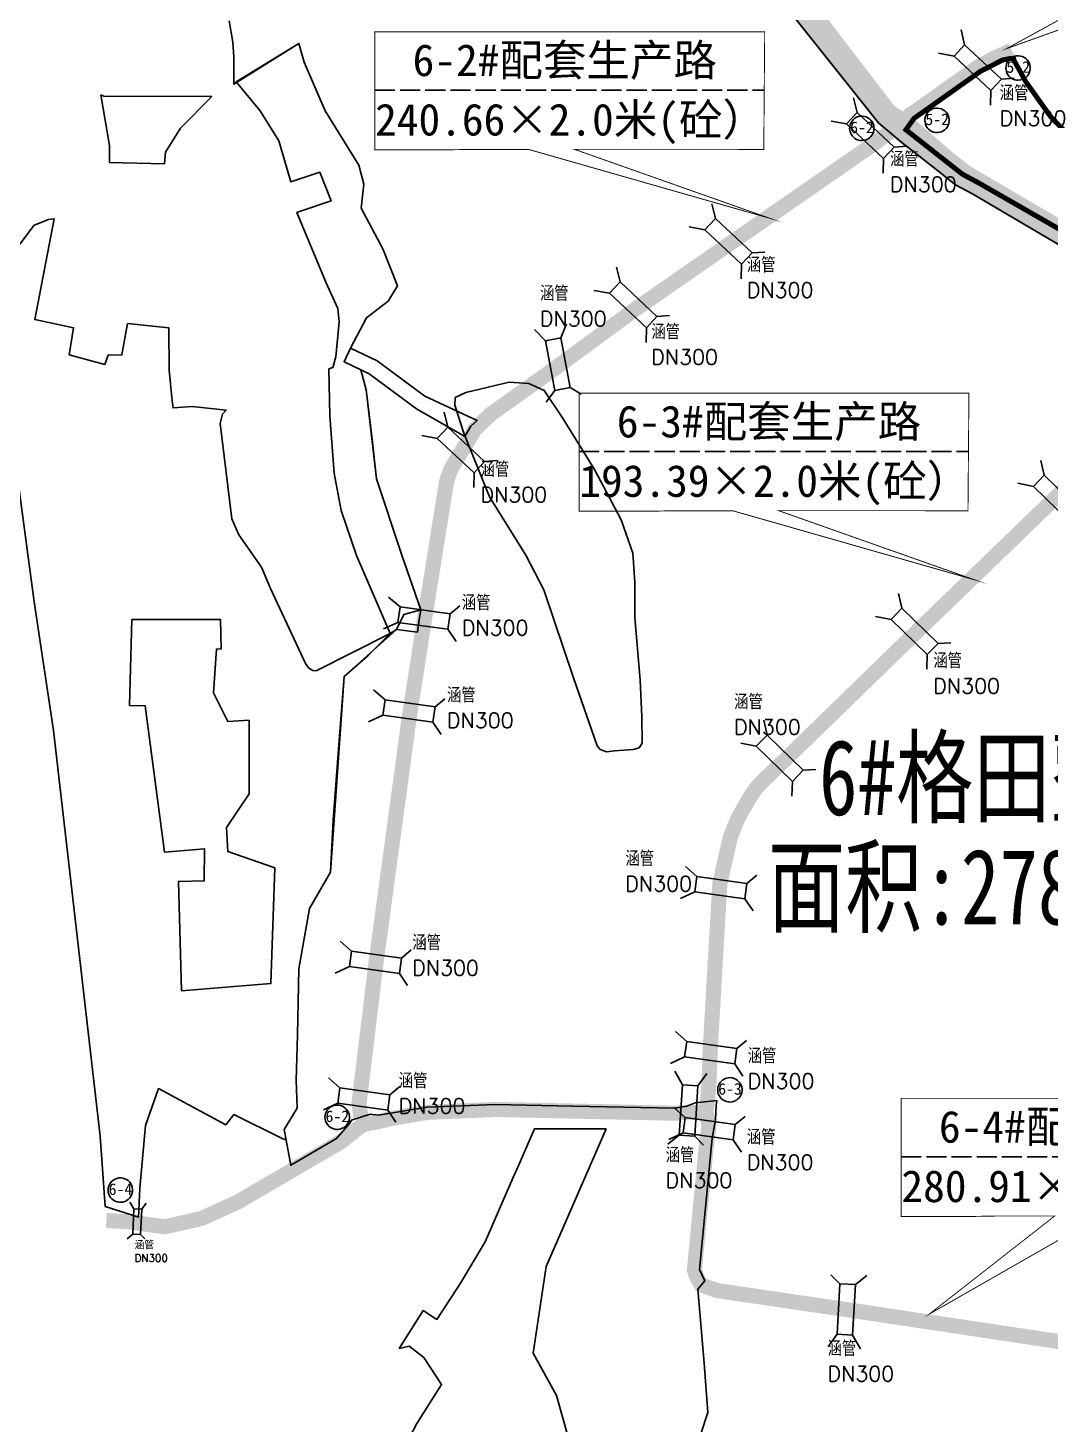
# Model space of a CAD drawing. Header units: millimetres. Extents: x 35444746 to 35449000, y 3482000 to 3488437.
# Drawn here: x 35445998.7 to 35446201.8, y 3484480.1 to 3484757.4 of the extents above; entities that cross this region are included whole.
import ezdxf
from ezdxf.enums import TextEntityAlignment as Align

# ---------------------------------------------------------------- set-up
doc = ezdxf.new("R2010")
doc.units = ezdxf.units.MM
doc.linetypes.add('X3', pattern=[5, 4, -1])
for name, color, linetype, true_color in [('0201.01格田整理标注', 7, 'Continuous', 0xffffff), ('0201.02格田整理', 7, 'X3', 0x99cc00), ('0203.02旱地整理', 9, 'Continuous', 0x808080), ('0301.01生产道路工程标注', 6, 'X3', 0xff00ff), ('0301.02生产道路工程', 6, 'X3', 0xff00ff), ('0401.02渠道工程', 4, 'X3', 0x00ffff), ('0401.03涵管标注', 4, '732', 0x00ffff)]:
    doc.layers.add(name, color=color, linetype=linetype, true_color=true_color)
doc.styles.add('FS', font='rs.shx', dxfattribs={"bigfont": 'fs.shx'})
doc.styles.add('宋体', font='')
doc.styles.get('宋体').set_extended_font_data('SimSun')
doc.linetypes.add('732', pattern='A,9,-0.5,[162,AAA.SHX,S=1,R=0,X=0,Y=0],-0.5', length=10)

msp = doc.modelspace()

# ---------------------------------------------------------------- linework, layer by layer
at = {"layer": '0201.02格田整理', "color": 2, "linetype": 'ByBlock', "elevation": 560.836}
for points in [[(35446149.624415, 3484761.206554), (35446153.660697, 3484756.144265), (35446167.710541, 3484738.523006), (35446168.181946, 3484738.117212), (35446171.498784, 3484735.262013), (35446171.498784, 3484735.262013), (35446171.987825, 3484734.880023), (35446179.31518, 3484729.156626), (35446182.975455, 3484726.235102), (35446186.332641, 3484724.434305), (35446236.848463, 3484694.713849)], [(35446130.901668, 3484473.563404), (35446133.765371, 3484482.376621), (35446133.078096, 3484492.219963), (35446131.822042, 3484506.920542), (35446133.182106, 3484508.559497), (35446132.139595, 3484510.798227), (35446134.642033, 3484536.870797), (35446135.313569, 3484540.5541), (35446135.441128, 3484543.42921), (35446135.559999, 3484544.338811), (35446131.251149, 3484543.914052), (35446129.599126, 3484543.24906), (35446127.220912, 3484542.845869), (35446106.997201, 3484543.267906), (35446091.601166, 3484543.589198), (35446078.039558, 3484543.019553), (35446068.370649, 3484541.422946), (35446066.727371, 3484541.686675), (35446063.041848, 3484540.491761), (35446062.716042, 3484539.83426), (35446060.040977, 3484536.813765), (35446050.951107, 3484531.513237), (35446049.639804, 3484538.588709), (35446052.209176, 3484542.867595), (35446051.99506, 3484548.430153), (35446052.316233, 3484557.41582), (35446052.536921, 3484570.548304), (35446054.678062, 3484582.529192), (35446058.853287, 3484589.696329), (35446061.537604, 3484628.599987), (35446071.922137, 3484637.906568), (35446073.420933, 3484640.901794), (35446076.793362, 3484641.786953), (35446072.960848, 3484652.878633), (35446067.992851, 3484667.83617), (35446065.905157, 3484685.513717), (35446064.894866, 3484689.476395), (35446066.531035, 3484688.690351), (35446075.938416, 3484681.752307), (35446085.514861, 3484676.266615), (35446086.728569, 3484678.275559), (35446087.948914, 3484679.446902), (35446077.579768, 3484684.269432), (35446068.08454, 3484691.272265), (35446062.834736, 3484693.794359), (35446065.984487, 3484699.835658), (35446070.26677, 3484703.087609), (35446072.150977, 3484706.168408), (35446069.239023, 3484713.528099), (35446064.956741, 3484721.57241), (35446065.470619, 3484726.364764), (35446064.442873, 3484730.130189), (35446057.762515, 3484740.912989), (35446053.590438, 3484750.592911), (35446052.529559, 3484754.294347), (35446040.088321, 3484746.670223), (35446039.657701, 3484746.1965), (35446039.643942, 3484751.671708), (35446039.419225, 3484754.531723), (35446038.727998, 3484758.770285)]]:
    msp.add_lwpolyline(points, dxfattribs=at)
at = {"layer": '0201.02格田整理', "color": 2, "linetype": 'ByBlock', "const_width": 1, "elevation": 568.901}
msp.add_lwpolyline([(35446205.458, 3484736.04), (35446201.897, 3484739.737), (35446196.956, 3484746.684), (35446194.625, 3484750.896), (35446194.525216, 3484751.322291), (35446193.922986, 3484751.327623), (35446192.348165, 3484751.007083), (35446187.984395, 3484748.793635), (35446174.725292, 3484739.404129), (35446173.129774, 3484737.156709), (35446184.357421, 3484728.330765), (35446184.357421, 3484728.330765), (35446184.357421, 3484728.330765), (35446184.357421, 3484728.330765), (35446184.357421, 3484728.330765), (35446184.357421, 3484728.330765), (35446184.357421, 3484728.330765), (35446184.357421, 3484728.330765), (35446184.357421, 3484728.330765), (35446184.357421, 3484728.330765), (35446187.557841, 3484726.614058), (35446239.260332, 3484696.965882)], dxfattribs=at)
at = {"layer": '0201.02格田整理', "color": 2, "linetype": 'ByBlock'}
msp.add_lwpolyline([(35446115.285, 3484613.807), (35446113.634, 3484613.64), (35446112.42, 3484614.079), (35446111.815, 3484614.776), (35446107.119, 3484628.299), (35446101.195, 3484645.781), (35446097.661, 3484652.657), (35446090.41, 3484664.237), (35446085.316, 3484676.878), (35446083.514, 3484682.442), (35446083.607, 3484684.005), (35446085.695, 3484684.951), (35446094.344, 3484687.042), (35446098.253, 3484686.766), (35446101.288, 3484685.364), (35446104.916, 3484679.963), (35446111.305, 3484669.686), (35446116.566, 3484659.673), (35446118.886, 3484653.061), (35446119.297, 3484647.325), (35446119.27, 3484640.287), (35446120.35, 3484627.859), (35446120.669, 3484620.646), (35446120.735, 3484615.346), (35446120.123, 3484614.393), (35446118.993, 3484614.05)], close=True, dxfattribs=at)
at = {"layer": '0203.02旱地整理', "color": 41}
for points in [[(35446052.529559, 3484754.294347), (35446053.590438, 3484750.592911), (35446057.762515, 3484740.912989), (35446064.442873, 3484730.130189), (35446065.470619, 3484726.364764), (35446064.956741, 3484721.57241), (35446069.239023, 3484713.528099), (35446072.150977, 3484706.168408), (35446070.26677, 3484703.087609), (35446065.984487, 3484699.835658), (35446062.834736, 3484693.794359), (35446061.535627, 3484691.090229), (35446064.894866, 3484689.476395), (35446065.905157, 3484685.513717), (35446067.065447, 3484676.26881), (35446067.992851, 3484667.83617), (35446072.960848, 3484652.878633), (35446076.793362, 3484641.786953), (35446076.481113, 3484639.841235), (35446076.100804, 3484637.394927), (35446071.922137, 3484637.906568), (35446070.695353, 3484637.138221), (35446064.026, 3484652.612), (35446060.931, 3484661.526), (35446059.55, 3484668.971), (35446058.738, 3484680.312), (35446058.527, 3484689.657), (35446059.335, 3484689.922), (35446059.919, 3484692.082), (35446060.533, 3484699.036), (35446060.281, 3484701.677), (35446057.914, 3484706.908), (35446052.172, 3484720.719), (35446052.915, 3484720.976), (35446058.969, 3484723.065), (35446056.703, 3484728.727), (35446050.943, 3484726.834), (35446048.567, 3484734.986), (35446044.898, 3484740.933), (35446040.088, 3484746.67), (35446039.658, 3484746.196), (35446052.529559, 3484754.294347), (35446052.766058, 3484753.469197)], [(35446052.529559, 3484754.294347), (35446053.590438, 3484750.592911), (35446057.762515, 3484740.912989), (35446064.442873, 3484730.130189), (35446065.470619, 3484726.364764), (35446064.956741, 3484721.57241), (35446069.239023, 3484713.528099), (35446072.150977, 3484706.168408), (35446070.26677, 3484703.087609), (35446065.984487, 3484699.835658), (35446062.834736, 3484693.794359), (35446061.535627, 3484691.090229), (35446064.894866, 3484689.476395), (35446065.905157, 3484685.513717), (35446067.065447, 3484676.26881), (35446067.992851, 3484667.83617), (35446072.960848, 3484652.878633), (35446076.793362, 3484641.786953), (35446076.481113, 3484639.841235), (35446076.100804, 3484637.394927), (35446071.922137, 3484637.906568), (35446070.695353, 3484637.138221), (35446064.026, 3484652.612), (35446060.931, 3484661.526), (35446059.55, 3484668.971), (35446058.738, 3484680.312), (35446058.527, 3484689.657), (35446059.335, 3484689.922), (35446059.919, 3484692.082), (35446060.533, 3484699.036), (35446060.281, 3484701.677), (35446057.914, 3484706.908), (35446052.172, 3484720.719), (35446052.915, 3484720.976), (35446058.969, 3484723.065), (35446056.703, 3484728.727), (35446050.943, 3484726.834), (35446048.567, 3484734.986), (35446044.898, 3484740.933), (35446040.088, 3484746.67), (35446039.658, 3484746.196), (35446052.529559, 3484754.294347), (35446052.766058, 3484753.469197)], [(35446013.203, 3484744.072), (35446013.821, 3484743.835), (35446035.258, 3484743.76), (35446029.061, 3484737.505), (35446026.074, 3484732.687), (35446025.882, 3484730.41), (35446014.924, 3484730.68), (35446014.922, 3484734.043)], [(35446013.203, 3484744.072), (35446013.821, 3484743.835), (35446035.258, 3484743.76), (35446029.061, 3484737.505), (35446026.074, 3484732.687), (35446025.882, 3484730.41), (35446014.924, 3484730.68), (35446014.922, 3484734.043)], [(35446019.377, 3484639.883), (35446036.971, 3484639.901), (35446037.106, 3484634.06), (35446036.174, 3484634.013), (35446035.603, 3484625.298), (35446038.446, 3484619.664), (35446042.683, 3484619.876), (35446042.662, 3484605.299), (35446038.162, 3484598.585), (35446038.43, 3484593.817), (35446047.768, 3484590.594), (35446047.016, 3484567.584), (35446029.274, 3484566.126), (35446028.672, 3484587.867), (35446033.781, 3484587.969), (35446033.826, 3484594.353), (35446025.876, 3484593.656), (35446022.058, 3484622.757), (35446018.941, 3484622.833)], [(35446019.377, 3484639.883), (35446036.971, 3484639.901), (35446037.106, 3484634.06), (35446036.174, 3484634.013), (35446035.603, 3484625.298), (35446038.446, 3484619.664), (35446042.683, 3484619.876), (35446042.662, 3484605.299), (35446038.162, 3484598.585), (35446038.43, 3484593.817), (35446047.768, 3484590.594), (35446047.016, 3484567.584), (35446029.274, 3484566.126), (35446028.672, 3484587.867), (35446033.781, 3484587.969), (35446033.826, 3484594.353), (35446025.876, 3484593.656), (35446022.058, 3484622.757), (35446018.941, 3484622.833)]]:
    msp.add_lwpolyline(points, close=True, dxfattribs=at)
for points in [[(35445996.926, 3484714.166), (35446000, 3484718.185), (35446001.375, 3484718.751), (35446002.75, 3484719.318), (35446003.956, 3484719.493), (35446000.106, 3484699.456), (35446007.806, 3484697.841), (35446006.913, 3484692.485), (35446014.029, 3484690.538), (35446014.666, 3484692.376), (35446017.424, 3484692.447), (35446018.556, 3484698.669), (35446026.71, 3484697.824), (35446026.774, 3484689.384), (35446027.405, 3484683.326), (35446027.572, 3484681.92), (35446031.342, 3484682.188), (35446038.089, 3484681.487), (35446037.403, 3484680.685), (35446036.946, 3484678.853), (35446039.266, 3484659.896), (35446040.644, 3484656.689), (35446045.111, 3484650.316), (35446046.958, 3484646.042), (35446053.848, 3484631.158), (35446054.536, 3484630.242), (35446055.339, 3484629.785), (35446056.027, 3484629.672), (35446070.695353, 3484637.138221), (35446066.355174, 3484632.771904), (35446061.537604, 3484628.599987), (35446060.467038, 3484615.014515), (35446059.388565, 3484600.072637), (35446058.853287, 3484589.696329), (35446054.678062, 3484582.529192), (35446052.536921, 3484570.548304), (35446052.316233, 3484557.41582), (35446051.99506, 3484548.430153), (35446052.209176, 3484542.867595), (35446049.639804, 3484538.588709), (35446050.01176, 3484536.581727), (35446049.22, 3484536.829), (35446039.644, 3484541.593), (35446038.052, 3484539.512), (35446024.704, 3484546.729), (35446022.114, 3484539.371), (35446020.963, 3484526.988), (35446020.72796, 3484521.209889), (35446019.708326, 3484521.523016), (35446014.116693, 3484523.293739), (35446013.087, 3484537.285), (35446003.821, 3484617.873), (35446000, 3484643.375), (35445993.559, 3484691.492)], [(35445996.926, 3484714.166), (35446000, 3484718.185), (35446001.375, 3484718.751), (35446002.75, 3484719.318), (35446003.956, 3484719.493), (35446000.106, 3484699.456), (35446007.806, 3484697.841), (35446006.913, 3484692.485), (35446014.029, 3484690.538), (35446014.666, 3484692.376), (35446017.424, 3484692.447), (35446018.556, 3484698.669), (35446026.71, 3484697.824), (35446026.774, 3484689.384), (35446027.405, 3484683.326), (35446027.572, 3484681.92), (35446031.342, 3484682.188), (35446038.089, 3484681.487), (35446037.403, 3484680.685), (35446036.946, 3484678.853), (35446039.266, 3484659.896), (35446040.644, 3484656.689), (35446045.111, 3484650.316), (35446046.958, 3484646.042), (35446053.848, 3484631.158), (35446054.536, 3484630.242), (35446055.339, 3484629.785), (35446056.027, 3484629.672), (35446070.695353, 3484637.138221), (35446066.355174, 3484632.771904), (35446061.537604, 3484628.599987), (35446060.467038, 3484615.014515), (35446059.388565, 3484600.072637), (35446058.853287, 3484589.696329), (35446054.678062, 3484582.529192), (35446052.536921, 3484570.548304), (35446052.316233, 3484557.41582), (35446051.99506, 3484548.430153), (35446052.209176, 3484542.867595), (35446049.639804, 3484538.588709), (35446050.01176, 3484536.581727), (35446049.22, 3484536.829), (35446039.644, 3484541.593), (35446038.052, 3484539.512), (35446024.704, 3484546.729), (35446022.114, 3484539.371), (35446020.963, 3484526.988), (35446020.72796, 3484521.209889), (35446019.708326, 3484521.523016), (35446014.116693, 3484523.293739), (35446013.087, 3484537.285), (35446003.821, 3484617.873), (35446000, 3484643.375), (35445993.559, 3484691.492)], [(35446074.512, 3484477.42), (35446076.024, 3484480.248), (35446080.905, 3484487.955), (35446077.355, 3484493.333), (35446074.47, 3484495.607), (35446072.497, 3484495.129), (35446077.261, 3484502.647), (35446079.982, 3484500.898), (35446084.68, 3484508.066), (35446089.585, 3484516.272), (35446095.083, 3484528.912), (35446095.655, 3484530.274), (35446095.853, 3484530.682), (35446099.352, 3484538.726), (35446099.769, 3484538.74), (35446111.774, 3484538.769), (35446113.588766, 3484538.736), (35446101.675014, 3484511.367856), (35446099.121439, 3484494.188336), (35446103.724373, 3484485.77901), (35446106.151385, 3484477.048594)], [(35446074.512, 3484477.42), (35446076.024, 3484480.248), (35446080.905, 3484487.955), (35446077.355, 3484493.333), (35446074.47, 3484495.607), (35446072.497, 3484495.129), (35446077.261, 3484502.647), (35446079.982, 3484500.898), (35446084.68, 3484508.066), (35446089.585, 3484516.272), (35446095.083, 3484528.912), (35446095.655, 3484530.274), (35446095.853, 3484530.682), (35446099.352, 3484538.726), (35446099.769, 3484538.74), (35446111.774, 3484538.769), (35446113.588766, 3484538.736), (35446101.675014, 3484511.367856), (35446099.121439, 3484494.188336), (35446103.724373, 3484485.77901), (35446106.151385, 3484477.048594)]]:
    msp.add_lwpolyline(points, dxfattribs=at)
at = {"layer": '0301.01生产道路工程标注'}
for p, q in [((35446067.653496, 3484744.996545, 166.192687), (35446144.901962, 3484745.016572, 166.192687)), ((35446108.214307, 3484673.232249, 166.192687), (35446185.462773, 3484673.252276, 166.192687)), ((35446172.191327, 3484533.17275, 166.192687), (35446249.439793, 3484533.192777, 166.192687))]:
    msp.add_line(p, q, dxfattribs=at)
at = {"layer": '0301.01生产道路工程标注', "const_width": 0.18, "flags": 128}
for points in [[(35446257.474452, 3484786.156473), (35446257.474452, 3484786.156473), (35446257.474452, 3484786.156473), (35446180.039997, 3484786.156473), (35446180.039997, 3484769.618741), (35446180.039997, 3484769.618741), (35446180.039997, 3484767.1822), (35446180.039997, 3484762.701098), (35446190.741979, 3484762.701098), (35446194.201637, 3484762.701098), (35446194.201637, 3484762.701098), (35446199.122047, 3484762.791023), (35446210.546971, 3484762.796242), (35446193.176847, 3484753.290365), (35446219.704871, 3484762.800425), (35446239.502113, 3484762.809469), (35446257.288463, 3484762.790901), (35446257.474452, 3484786.156473)], [(35446145.087951, 3484756.620484), (35446145.087951, 3484756.620484), (35446145.087951, 3484756.620484), (35446067.653496, 3484756.620484), (35446067.653496, 3484740.082753), (35446067.653496, 3484740.082753), (35446067.653496, 3484737.646211), (35446067.653496, 3484733.16511), (35446078.355478, 3484733.16511), (35446081.815136, 3484733.16511), (35446081.815136, 3484733.16511), (35446086.735546, 3484733.255035), (35446098.16047, 3484733.260253), (35446146.015158, 3484719.596376), (35446107.31837, 3484733.264437), (35446127.115613, 3484733.27348), (35446144.901962, 3484733.254912), (35446145.087951, 3484756.620484)], [(35446185.648761, 3484684.856188), (35446185.648761, 3484684.856188), (35446185.648761, 3484684.856188), (35446108.214307, 3484684.856188), (35446108.214307, 3484668.318457), (35446108.214307, 3484668.318457), (35446108.214307, 3484665.881915), (35446108.214307, 3484661.400814), (35446118.916289, 3484661.400814), (35446122.375946, 3484661.400814), (35446122.375946, 3484661.400814), (35446127.296357, 3484661.490738), (35446138.72128, 3484661.495957), (35446186.575969, 3484647.832079), (35446147.879181, 3484661.500141), (35446167.676423, 3484661.509184), (35446185.462773, 3484661.490616), (35446185.648761, 3484684.856188)], [(35446249.625781, 3484544.796689), (35446249.625781, 3484544.796689), (35446249.625781, 3484544.796689), (35446172.191327, 3484544.796689), (35446172.191327, 3484528.258957), (35446172.191327, 3484528.258957), (35446172.191327, 3484525.822416), (35446172.191327, 3484521.341314), (35446182.893309, 3484521.341314), (35446186.352966, 3484521.341314), (35446186.352966, 3484521.341314), (35446191.273377, 3484521.431239), (35446202.6983, 3484521.436458), (35446177.816139, 3484501.972315), (35446211.856201, 3484521.440641), (35446231.653443, 3484521.449684), (35446249.439793, 3484521.431117), (35446249.625781, 3484544.796689)]]:
    msp.add_lwpolyline(points, close=True, dxfattribs=at)
at = {"layer": '0301.01生产道路工程标注', "linetype": 'Continuous'}
for points in [[(35446196.641686, 3484747.337342), (35446196.953572, 3484747.55404), (35446197.234177, 3484747.825228), (35446197.467646, 3484748.137916), (35446197.647933, 3484748.484005), (35446197.770369, 3484748.854533), (35446197.831783, 3484749.239904), (35446197.830583, 3484749.630135), (35446197.766802, 3484750.01512), (35446197.64209, 3484750.384889), (35446197.459678, 3484750.729864), (35446197.224291, 3484751.04111), (35446196.942025, 3484751.310568), (35446196.62019, 3484751.531257), (35446196.26712, 3484751.697463), (35446195.891962, 3484751.80488), (35446195.504432, 3484751.850726), (35446195.114566, 3484751.833814), (35446194.732461, 3484751.754582), (35446194.368015, 3484751.615083), (35446194.030664, 3484751.418929), (35446193.729148, 3484751.1712), (35446193.471275, 3484750.878312), (35446193.263724, 3484750.547852), (35446193.11187, 3484750.188377), (35446193.019646, 3484749.809198), (35446192.989441, 3484749.420136), (35446193.022037, 3484749.031266), (35446193.11659, 3484748.652662), (35446193.270652, 3484748.294128), (35446193.48023, 3484747.96495), (35446193.7399, 3484747.673653), (35446194.042933, 3484747.427782), (35446194.381483, 3484747.233706), (35446194.74678, 3484747.096449), (35446195.129365, 3484747.019568), (35446195.519328, 3484747.005054), (35446195.906569, 3484747.053282), (35446196.28106, 3484747.163003), (35446196.623667, 3484747.326865)], [(35446180.546345, 3484736.941437), (35446180.85823, 3484737.158134), (35446181.138835, 3484737.429322), (35446181.372305, 3484737.74201), (35446181.552592, 3484738.0881), (35446181.675027, 3484738.458628), (35446181.736441, 3484738.843998), (35446181.735241, 3484739.234229), (35446181.67146, 3484739.619214), (35446181.546748, 3484739.988984), (35446181.364336, 3484740.333958), (35446181.12895, 3484740.645205), (35446180.846683, 3484740.914662), (35446180.524848, 3484741.135352), (35446180.171779, 3484741.301557), (35446179.796621, 3484741.408974), (35446179.409091, 3484741.45482), (35446179.019224, 3484741.437909), (35446178.63712, 3484741.358677), (35446178.272673, 3484741.219178), (35446177.935322, 3484741.023023), (35446177.633806, 3484740.775294), (35446177.375933, 3484740.482407), (35446177.168382, 3484740.151946), (35446177.016528, 3484739.792472), (35446176.924304, 3484739.413293), (35446176.894099, 3484739.02423), (35446176.926695, 3484738.635361), (35446177.021249, 3484738.256756), (35446177.17531, 3484737.898223), (35446177.384888, 3484737.569044), (35446177.644558, 3484737.277747), (35446177.947591, 3484737.031877), (35446178.286141, 3484736.8378), (35446178.651438, 3484736.700544), (35446179.034024, 3484736.623663), (35446179.423986, 3484736.609148), (35446179.811228, 3484736.657377), (35446180.185718, 3484736.767098), (35446180.528325, 3484736.93096)], [(35446165.605325, 3484735.350364), (35446165.917211, 3484735.567062), (35446166.197816, 3484735.83825), (35446166.431285, 3484736.150937), (35446166.611572, 3484736.497027), (35446166.734008, 3484736.867555), (35446166.795421, 3484737.252926), (35446166.794222, 3484737.643157), (35446166.73044, 3484738.028142), (35446166.605729, 3484738.397911), (35446166.423317, 3484738.742886), (35446166.18793, 3484739.054132), (35446165.905664, 3484739.32359), (35446165.583828, 3484739.544279), (35446165.230759, 3484739.710485), (35446164.855601, 3484739.817901), (35446164.468071, 3484739.863748), (35446164.078205, 3484739.846836), (35446163.6961, 3484739.767604), (35446163.331653, 3484739.628105), (35446162.994303, 3484739.431951), (35446162.692787, 3484739.184222), (35446162.434914, 3484738.891334), (35446162.227362, 3484738.560874), (35446162.075508, 3484738.201399), (35446161.983285, 3484737.82222), (35446161.95308, 3484737.433158), (35446161.985676, 3484737.044288), (35446162.080229, 3484736.665684), (35446162.23429, 3484736.30715), (35446162.443869, 3484735.977972), (35446162.703539, 3484735.686675), (35446163.006572, 3484735.440804), (35446163.345122, 3484735.246728), (35446163.710419, 3484735.109471), (35446164.093004, 3484735.03259), (35446164.482967, 3484735.018076), (35446164.870208, 3484735.066304), (35446165.244698, 3484735.176025), (35446165.587306, 3484735.339887)], [(35446139.397087, 3484544.389506), (35446139.708972, 3484544.606204), (35446139.989577, 3484544.877391), (35446140.223047, 3484545.190079), (35446140.403334, 3484545.536169), (35446140.525769, 3484545.906697), (35446140.587183, 3484546.292068), (35446140.585983, 3484546.682299), (35446140.522202, 3484547.067284), (35446140.39749, 3484547.437053), (35446140.215078, 3484547.782027), (35446139.979692, 3484548.093274), (35446139.697425, 3484548.362732), (35446139.37559, 3484548.583421), (35446139.022521, 3484548.749627), (35446138.647363, 3484548.857043), (35446138.259833, 3484548.90289), (35446137.869966, 3484548.885978), (35446137.487862, 3484548.806746), (35446137.123415, 3484548.667247), (35446136.786064, 3484548.471093), (35446136.484548, 3484548.223363), (35446136.226675, 3484547.930476), (35446136.019124, 3484547.600016), (35446135.86727, 3484547.240541), (35446135.775046, 3484546.861362), (35446135.744841, 3484546.4723), (35446135.777437, 3484546.08343), (35446135.871991, 3484545.704826), (35446136.026052, 3484545.346292), (35446136.23563, 3484545.017113), (35446136.4953, 3484544.725816), (35446136.798333, 3484544.479946), (35446137.136883, 3484544.285869), (35446137.50218, 3484544.148613), (35446137.884765, 3484544.071732), (35446138.274728, 3484544.057218), (35446138.66197, 3484544.105446), (35446139.03646, 3484544.215167), (35446139.379067, 3484544.379029)], [(35446061.400662, 3484538.951384), (35446061.712547, 3484539.168081), (35446061.993152, 3484539.439269), (35446062.226622, 3484539.751957), (35446062.406909, 3484540.098047), (35446062.529344, 3484540.468575), (35446062.590758, 3484540.853945), (35446062.589558, 3484541.244176), (35446062.525777, 3484541.629161), (35446062.401066, 3484541.99893), (35446062.218654, 3484542.343905), (35446061.983267, 3484542.655151), (35446061.701, 3484542.924609), (35446061.379165, 3484543.145299), (35446061.026096, 3484543.311504), (35446060.650938, 3484543.418921), (35446060.263408, 3484543.464767), (35446059.873541, 3484543.447855), (35446059.491437, 3484543.368624), (35446059.12699, 3484543.229125), (35446058.789639, 3484543.03297), (35446058.488124, 3484542.785241), (35446058.23025, 3484542.492354), (35446058.022699, 3484542.161893), (35446057.870845, 3484541.802419), (35446057.778621, 3484541.42324), (35446057.748416, 3484541.034177), (35446057.781013, 3484540.645308), (35446057.875566, 3484540.266703), (35446058.029627, 3484539.90817), (35446058.239206, 3484539.578991), (35446058.498875, 3484539.287694), (35446058.801909, 3484539.041824), (35446059.140458, 3484538.847747), (35446059.505756, 3484538.71049), (35446059.888341, 3484538.63361), (35446060.278303, 3484538.619095), (35446060.665545, 3484538.667323), (35446061.040035, 3484538.777045), (35446061.382642, 3484538.940906)], [(35446018.335715, 3484524.48187), (35446018.6476, 3484524.698568), (35446018.928205, 3484524.969756), (35446019.161675, 3484525.282444), (35446019.341962, 3484525.628534), (35446019.464397, 3484525.999061), (35446019.525811, 3484526.384432), (35446019.524611, 3484526.774663), (35446019.46083, 3484527.159648), (35446019.336118, 3484527.529417), (35446019.153706, 3484527.874392), (35446018.91832, 3484528.185638), (35446018.636053, 3484528.455096), (35446018.314218, 3484528.675785), (35446017.961149, 3484528.841991), (35446017.585991, 3484528.949408), (35446017.198461, 3484528.995254), (35446016.808594, 3484528.978342), (35446016.42649, 3484528.89911), (35446016.062043, 3484528.759611), (35446015.724692, 3484528.563457), (35446015.423176, 3484528.315728), (35446015.165303, 3484528.02284), (35446014.957752, 3484527.69238), (35446014.805898, 3484527.332905), (35446014.713674, 3484526.953726), (35446014.683469, 3484526.564664), (35446014.716065, 3484526.175794), (35446014.810619, 3484525.79719), (35446014.96468, 3484525.438656), (35446015.174258, 3484525.109478), (35446015.433928, 3484524.818181), (35446015.736961, 3484524.57231), (35446016.075511, 3484524.378234), (35446016.440808, 3484524.240977), (35446016.823393, 3484524.164096), (35446017.213356, 3484524.149582), (35446017.600598, 3484524.19781), (35446017.975088, 3484524.307531), (35446018.317695, 3484524.471393)]]:
    msp.add_lwpolyline(points, dxfattribs=at)
at = {"layer": '0301.02生产道路工程', "color": 6, "linetype": 'Continuous', "const_width": 3, "elevation": 567.729678, "flags": 128}
msp.add_lwpolyline([(35446237.449257, 3484695.81067), (35446186.945241, 3484725.524181), (35446183.666438, 3484727.282934), (35446180.089822, 3484730.137683), (35446172.291713, 3484736.228786), (35446168.614847, 3484739.393903), (35446150.631715, 3484761.948276), (35446148.893497, 3484764.509279), (35446106.944621, 3484813.031017), (35446065.921246, 3484862.39659), (35446037.627577, 3484897.491814), (35446036.378813, 3484898.893175), (35446034.031956, 3484903.539311), (35446031.818009, 3484906.521601), (35446028.687861, 3484909.312757), (35446024.905309, 3484911.355916), (35446012.456392, 3484915.354497), (35446005.84735, 3484916.862812), (35446001.633461, 3484918.486099)], dxfattribs=at)
at = {"layer": '0301.02生产道路工程', "linetype": 'Continuous', "const_width": 3, "elevation": 567.729678, "flags": 128}
for points in [[(35446171.651164, 3484738.081725), (35446174.052122, 3484740.156137), (35446174.052122, 3484740.156137), (35446175.726, 3484741.287402), (35446187.45611, 3484749.645098), (35446190.890302, 3484751.483778), (35446191.9808, 3484751.937334), (35446194.141876, 3484752.959963)], [(35446064.859515, 3484541.081082), (35446064.521653, 3484543.831601), (35446064.831672, 3484546.411784), (35446067.907856, 3484571.95511), (35446074.523217, 3484620.737498), (35446077.468867, 3484639.685199), (35446081.92782, 3484667.470261), (35446082.78626, 3484669.816359), (35446087.516249, 3484677.645499), (35446090.646396, 3484680.649956), (35446102.937741, 3484689.419149), (35446119.69076, 3484701.726324), (35446138.099666, 3484714.489716), (35446167.075237, 3484734.581609), (35446169.854185, 3484736.677715)], [(35446235.422952, 3484695.552533), (35446232.968605, 3484693.26889), (35446231.727324, 3484692.117135), (35446217.965052, 3484678.896022), (35446203.478834, 3484664.706726), (35446175.137622, 3484637.323936), (35446150.515877, 3484613.39014), (35446144.578673, 3484607.690475), (35446143.206749, 3484606.186331), (35446142.001581, 3484604.363718), (35446139.70315, 3484600.291031), (35446138.249502, 3484596.643509), (35446136.174968, 3484587.446234), (35446134.25078, 3484554.359964), (35446134.060789, 3484548.441682), (35446133.714198, 3484544.156855), (35446133.714198, 3484544.156855), (35446133.465069, 3484542.789215)]]:
    msp.add_lwpolyline(points, dxfattribs=at)
at = {"layer": '0301.02生产道路工程', "linetype": 'Continuous', "const_width": 3, "flags": 128}
msp.add_lwpolyline([(35446014.320747, 3484520.524793), (35446018.874293, 3484520.277033), (35446021.616297, 3484519.877999), (35446025.992862, 3484519.280185), (35446033.299622, 3484520.971834), (35446040.312256, 3484524.15186), (35446060.822311, 3484536.111782), (35446065.236284, 3484539.566651), (35446068.120037, 3484540.118838), (35446071.000112, 3484540.804749), (35446078.145013, 3484542.0231), (35446091.611728, 3484542.58876), (35446127.341672, 3484541.843131), (35446130.223114, 3484542.058157), (35446131.084302, 3484542.01214), (35446133.472984, 3484541.913831), (35446133.472984, 3484541.913831), (35446133.472984, 3484541.913831), (35446134.000867, 3484539.690272), (35446133.998187, 3484538.722755), (35446133.649739, 3484536.99896), (35446131.123405, 3484510.677428), (35446131.605982, 3484509.279155), (35446132.502074, 3484507.74002), (35446135.634116, 3484506.625834), (35446163.291013, 3484502.551305), (35446209.613661, 3484495.571559)], dxfattribs=at)
at = {"layer": '0401.02渠道工程', "linetype": 'Continuous', "const_width": 3, "elevation": 567.729678, "flags": 128}
msp.add_lwpolyline([(35446382.49729, 3484628.669466), (35446372.882176, 3484636.820071), (35446367.879494, 3484629.938708), (35446277.6565, 3484677.596844), (35446239.260332, 3484696.965882), (35446185.053683, 3484728.660328), (35446181.234339, 3484731.681325), (35446173.73034, 3484738.234433), (35446169.852997, 3484740.720721), (35446152.491816, 3484763.343399), (35446150.588686, 3484765.880757), (35446109.176316, 3484813.738279), (35446065.808841, 3484866.378803), (35446062.863404, 3484870.271246), (35446051.458193, 3484884.167916), (35446038.812901, 3484899.511734), (35446041.038097, 3484904.691624), (35446041.038097, 3484904.691624), (35446041.038097, 3484904.691624), (35446041.038097, 3484904.691624), (35446025.498643, 3484913.144776)], dxfattribs=at)
at = {"layer": '0401.03涵管标注', "color": 4, "linetype": 'Continuous'}
for p, q in [((35446184.799611, 3484754.044248, 567.729678), (35446184.086267, 3484756.96944, 567.729678)), ((35446184.799611, 3484754.044248, 567.729678), (35446182.691894, 3484751.792532, 567.729678)), ((35446192.124835, 3484747.187479, 567.729678), (35446184.799611, 3484754.044248, 567.729678)), ((35446182.691894, 3484751.792532, 567.729678), (35446179.614271, 3484752.352086, 567.729678)), ((35446182.691894, 3484751.792532, 567.729678), (35446190.017119, 3484744.935763, 567.729678)), ((35446190.017119, 3484744.935763, 567.729678), (35446192.124835, 3484747.187479, 567.729678)), ((35446192.124835, 3484747.187479, 567.729678), (35446194.63912, 3484747.381979, 567.729678)), ((35446192.124835, 3484747.187479, 567.729678), (35446192.124835, 3484747.187479, 567.729678)), ((35446163.461168, 3484740.558932, 1135.459357), (35446162.747824, 3484743.484124, 1135.459357)), ((35446190.017119, 3484744.935763, 567.729678), (35446189.957651, 3484742.027132, 567.729678)), ((35446163.461168, 3484740.558932, 1135.459357), (35446161.353452, 3484738.307216, 1135.459357)), ((35446170.786393, 3484733.702163, 1135.459357), (35446163.461168, 3484740.558932, 1135.459357)), ((35446161.353452, 3484738.307216, 1135.459357), (35446158.275828, 3484738.86677, 1135.459357)), ((35446161.353452, 3484738.307216, 1135.459357), (35446168.678676, 3484731.450447, 1135.459357)), ((35446168.678676, 3484731.450447, 1135.459357), (35446170.786393, 3484733.702163, 1135.459357)), ((35446170.786393, 3484733.702163, 1135.459357), (35446173.300677, 3484733.896662, 1135.459357)), ((35446170.786393, 3484733.702163, 1135.459357), (35446170.786393, 3484733.702163, 1135.459357)), ((35446168.678676, 3484731.450447, 1135.459357), (35446168.619208, 3484728.541816, 1135.459357)), ((35446135.285761, 3484719.541907, 567.729678), (35446134.572417, 3484722.467099, 567.729678)), ((35446133.178045, 3484717.290191, 567.729678), (35446130.100421, 3484717.849746, 567.729678)), ((35446135.285761, 3484719.541907, 567.729678), (35446133.178045, 3484717.290191, 567.729678)), ((35446142.610986, 3484712.685139, 567.729678), (35446135.285761, 3484719.541907, 567.729678)), ((35446133.178045, 3484717.290191, 567.729678), (35446140.503269, 3484710.433423, 567.729678)), ((35446140.503269, 3484710.433423, 567.729678), (35446142.610986, 3484712.685139, 567.729678)), ((35446142.610986, 3484712.685139, 567.729678), (35446145.12527, 3484712.879638, 567.729678)), ((35446142.610986, 3484712.685139, 567.729678), (35446142.610986, 3484712.685139, 567.729678)), ((35446116.364058, 3484706.948766, 567.729678), (35446115.650715, 3484709.873958, 567.729678)), ((35446140.503269, 3484710.433423, 567.729678), (35446140.443801, 3484707.524791, 567.729678)), ((35446116.364058, 3484706.948766, 567.729678), (35446114.256342, 3484704.69705, 567.729678)), ((35446123.689283, 3484700.091998, 567.729678), (35446116.364058, 3484706.948766, 567.729678)), ((35446114.256342, 3484704.69705, 567.729678), (35446111.178718, 3484705.256605, 567.729678)), ((35446114.256342, 3484704.69705, 567.729678), (35446121.581567, 3484697.840282, 567.729678)), ((35446104.564553, 3484695.800932, 567.729678), (35446105.706185, 3484698.58702, 567.729678)), ((35446121.581567, 3484697.840282, 567.729678), (35446123.689283, 3484700.091998, 567.729678)), ((35446123.689283, 3484700.091998, 567.729678), (35446126.203568, 3484700.286497, 567.729678)), ((35446123.689283, 3484700.091998, 567.729678), (35446123.689283, 3484700.091998, 567.729678)), ((35446101.535985, 3484695.217438, 567.729678), (35446099.374509, 3484697.478608, 567.729678)), ((35446104.564553, 3484695.800932, 567.729678), (35446101.535985, 3484695.217438, 567.729678)), ((35446106.462761, 3484685.94847, 567.729678), (35446104.564553, 3484695.800932, 567.729678)), ((35446121.581567, 3484697.840282, 567.729678), (35446121.522098, 3484694.93165, 567.729678)), ((35446101.535985, 3484695.217438, 567.729678), (35446103.434192, 3484685.364976, 567.729678)), ((35446103.434192, 3484685.364976, 567.729678), (35446101.676968, 3484683.046391, 567.729678)), ((35446103.434192, 3484685.364976, 567.729678), (35446106.462761, 3484685.94847, 567.729678)), ((35446106.462761, 3484685.94847, 567.729678), (35446106.462761, 3484685.94847, 567.729678)), ((35446106.462761, 3484685.94847, 567.729678), (35446108.611489, 3484684.628462, 567.729678)), ((35446082.137856, 3484678.115019, 567.729678), (35446081.424512, 3484681.040211, 567.729678)), ((35446080.030139, 3484675.863303, 567.729678), (35446076.952516, 3484676.422857, 567.729678)), ((35446082.137856, 3484678.115019, 567.729678), (35446080.030139, 3484675.863303, 567.729678)), ((35446089.46308, 3484671.25825, 567.729678), (35446082.137856, 3484678.115019, 567.729678)), ((35446080.030139, 3484675.863303, 567.729678), (35446087.355364, 3484669.006534, 567.729678)), ((35446087.355364, 3484669.006534, 567.729678), (35446089.46308, 3484671.25825, 567.729678)), ((35446089.46308, 3484671.25825, 567.729678), (35446091.977365, 3484671.452749, 567.729678)), ((35446089.46308, 3484671.25825, 567.729678), (35446089.46308, 3484671.25825, 567.729678)), ((35446200.596436, 3484668.53661, 567.729678), (35446199.93609, 3484671.474219, 567.729678)), ((35446087.355364, 3484669.006534, 567.729678), (35446087.295896, 3484666.097903, 567.729678)), ((35446200.596436, 3484668.53661, 567.729678), (35446198.448357, 3484666.323365, 567.729678)), ((35446207.796506, 3484661.548536, 567.729678), (35446200.596436, 3484668.53661, 567.729678)), ((35446198.448357, 3484666.323365, 567.729678), (35446195.381352, 3484666.938466, 567.729678)), ((35446198.448357, 3484666.323365, 567.729678), (35446205.648428, 3484659.335291, 567.729678)), ((35446072.661324, 3484642.382354, 567.729678), (35446070.39237, 3484644.36161, 567.729678)), ((35446172.331376, 3484642.118231, 1135.459357), (35446171.67103, 3484645.055841, 1135.459357)), ((35446072.661324, 3484642.382354, 567.729678), (35446072.236782, 3484639.327447, 567.729678)), ((35446082.599469, 3484641.001243, 567.729678), (35446072.661324, 3484642.382354, 567.729678)), ((35446082.174927, 3484637.946336, 567.729678), (35446082.599469, 3484641.001243, 567.729678)), ((35446082.599469, 3484641.001243, 567.729678), (35446084.541991, 3484642.609369, 567.729678)), ((35446082.599469, 3484641.001243, 567.729678), (35446082.599469, 3484641.001243, 567.729678)), ((35446170.183297, 3484639.904987, 1135.459357), (35446167.116292, 3484640.520087, 1135.459357)), ((35446172.331376, 3484642.118231, 1135.459357), (35446170.183297, 3484639.904987, 1135.459357)), ((35446179.531447, 3484635.130158, 1135.459357), (35446172.331376, 3484642.118231, 1135.459357)), ((35446072.236782, 3484639.327447, 567.729678), (35446069.399288, 3484638.010823, 567.729678)), ((35446072.236782, 3484639.327447, 567.729678), (35446082.174927, 3484637.946336, 567.729678)), ((35446082.174927, 3484637.946336, 567.729678), (35446083.802808, 3484635.53518, 567.729678)), ((35446170.183297, 3484639.904987, 1135.459357), (35446177.383368, 3484632.916913, 1135.459357)), ((35446177.383368, 3484632.916913, 1135.459357), (35446179.531447, 3484635.130158, 1135.459357)), ((35446179.531447, 3484635.130158, 1135.459357), (35446182.048836, 3484635.279172, 1135.459357)), ((35446179.531447, 3484635.130158, 1135.459357), (35446179.531447, 3484635.130158, 1135.459357)), ((35446177.383368, 3484632.916913, 1135.459357), (35446177.271327, 3484630.009832, 1135.459357)), ((35446069.679457, 3484623.918792, 567.729678), (35446067.410502, 3484625.898048, 567.729678)), ((35446069.679457, 3484623.918792, 567.729678), (35446069.254914, 3484620.863885, 567.729678)), ((35446079.617602, 3484622.537681, 567.729678), (35446069.679457, 3484623.918792, 567.729678)), ((35446079.617602, 3484622.537681, 567.729678), (35446081.560123, 3484624.145807, 567.729678)), ((35446069.254914, 3484620.863885, 567.729678), (35446066.417421, 3484619.547261, 567.729678)), ((35446069.254914, 3484620.863885, 567.729678), (35446079.19306, 3484619.482774, 567.729678)), ((35446079.19306, 3484619.482774, 567.729678), (35446079.617602, 3484622.537681, 567.729678)), ((35446079.617602, 3484622.537681, 567.729678), (35446079.617602, 3484622.537681, 567.729678)), ((35446079.19306, 3484619.482774, 567.729678), (35446080.820941, 3484617.071618, 567.729678)), ((35446145.548403, 3484616.938276, 567.729678), (35446144.888057, 3484619.875886, 567.729678)), ((35446143.400324, 3484614.725031, 567.729678), (35446140.333319, 3484615.340132, 567.729678)), ((35446145.548403, 3484616.938276, 567.729678), (35446143.400324, 3484614.725031, 567.729678)), ((35446152.748474, 3484609.950202, 567.729678), (35446145.548403, 3484616.938276, 567.729678)), ((35446143.400324, 3484614.725031, 567.729678), (35446150.600395, 3484607.736957, 567.729678)), ((35446150.600395, 3484607.736957, 567.729678), (35446152.748474, 3484609.950202, 567.729678)), ((35446152.748474, 3484609.950202, 567.729678), (35446155.265863, 3484610.099216, 567.729678)), ((35446152.748474, 3484609.950202, 567.729678), (35446152.748474, 3484609.950202, 567.729678)), ((35446150.600395, 3484607.736957, 567.729678), (35446150.488354, 3484604.829876, 567.729678)), ((35446131.630858, 3484588.87275, 567.729678), (35446129.361903, 3484590.852006, 567.729678)), ((35446131.630858, 3484588.87275, 567.729678), (35446131.206315, 3484585.817843, 567.729678)), ((35446141.569003, 3484587.49164, 567.729678), (35446131.630858, 3484588.87275, 567.729678)), ((35446141.569003, 3484587.49164, 567.729678), (35446143.511524, 3484589.099765, 567.729678)), ((35446131.206315, 3484585.817843, 567.729678), (35446128.368822, 3484584.501219, 567.729678)), ((35446131.206315, 3484585.817843, 567.729678), (35446141.14446, 3484584.436733, 567.729678)), ((35446141.14446, 3484584.436733, 567.729678), (35446141.569003, 3484587.49164, 567.729678)), ((35446141.569003, 3484587.49164, 567.729678), (35446141.569003, 3484587.49164, 567.729678)), ((35446141.14446, 3484584.436733, 567.729678), (35446142.772342, 3484582.025576, 567.729678)), ((35446063.01377, 3484574.04562, 567.729678), (35446060.744816, 3484576.024876, 567.729678)), ((35446063.01377, 3484574.04562, 567.729678), (35446062.589228, 3484570.990713, 567.729678)), ((35446072.951915, 3484572.66451, 567.729678), (35446063.01377, 3484574.04562, 567.729678)), ((35446072.951915, 3484572.66451, 567.729678), (35446074.894437, 3484574.272635, 567.729678)), ((35446062.589228, 3484570.990713, 567.729678), (35446059.751734, 3484569.674089, 567.729678)), ((35446062.589228, 3484570.990713, 567.729678), (35446072.527373, 3484569.609603, 567.729678)), ((35446072.527373, 3484569.609603, 567.729678), (35446072.951915, 3484572.66451, 567.729678)), ((35446072.951915, 3484572.66451, 567.729678), (35446072.951915, 3484572.66451, 567.729678)), ((35446072.527373, 3484569.609603, 567.729678), (35446074.155254, 3484567.198446, 567.729678)), ((35446129.61321, 3484556.066409, 567.729678), (35446127.344256, 3484558.045664, 567.729678)), ((35446129.61321, 3484556.066409, 567.729678), (35446129.188668, 3484553.011502, 567.729678)), ((35446139.551355, 3484554.685298, 567.729678), (35446129.61321, 3484556.066409, 567.729678)), ((35446139.126813, 3484551.630391, 567.729678), (35446139.551355, 3484554.685298, 567.729678)), ((35446139.551355, 3484554.685298, 567.729678), (35446141.493877, 3484556.293423, 567.729678)), ((35446139.551355, 3484554.685298, 567.729678), (35446139.551355, 3484554.685298, 567.729678)), ((35446129.188668, 3484553.011502, 567.729678), (35446126.351174, 3484551.694878, 567.729678)), ((35446129.188668, 3484553.011502, 567.729678), (35446139.126813, 3484551.630391, 567.729678)), ((35446139.126813, 3484551.630391, 567.729678), (35446140.754694, 3484549.219235, 567.729678)), ((35446060.71149, 3484546.903457, 567.729678), (35446058.442536, 3484548.882713, 567.729678)), ((35446128.743198, 3484547.491331, 1135.459357), (35446127.217876, 3484550.222313, 1135.459357)), ((35446131.821313, 3484547.296645, 1135.459357), (35446133.625181, 3484549.707385, 1135.459357)), ((35446060.71149, 3484546.903457, 567.729678), (35446060.286948, 3484543.84855, 567.729678)), ((35446070.649635, 3484545.522347, 567.729678), (35446060.71149, 3484546.903457, 567.729678)), ((35446070.649635, 3484545.522347, 567.729678), (35446072.592157, 3484547.130472, 567.729678)), ((35446128.743198, 3484547.491331, 1135.459357), (35446128.10985, 3484537.477687, 1135.459357)), ((35446131.821313, 3484547.296645, 1135.459357), (35446128.743198, 3484547.491331, 1135.459357)), ((35446131.187965, 3484537.283001, 1135.459357), (35446131.821313, 3484547.296645, 1135.459357)), ((35446060.286948, 3484543.84855, 567.729678), (35446057.449454, 3484542.531926, 567.729678)), ((35446060.286948, 3484543.84855, 567.729678), (35446070.225093, 3484542.467439, 567.729678)), ((35446070.225093, 3484542.467439, 567.729678), (35446070.649635, 3484545.522347, 567.729678)), ((35446070.649635, 3484545.522347, 567.729678), (35446070.649635, 3484545.522347, 567.729678)), ((35446070.225093, 3484542.467439, 567.729678), (35446071.852974, 3484540.056283, 567.729678)), ((35446129.313972, 3484540.986209, 1135.459357), (35446127.045017, 3484542.965465, 1135.459357)), ((35446129.313972, 3484540.986209, 1135.459357), (35446128.889429, 3484537.931302, 1135.459357)), ((35446139.252117, 3484539.605098, 1135.459357), (35446129.313972, 3484540.986209, 1135.459357)), ((35446139.252117, 3484539.605098, 1135.459357), (35446141.194638, 3484541.213223, 1135.459357)), ((35446128.889429, 3484537.931302, 1135.459357), (35446126.051935, 3484536.614678, 1135.459357)), ((35446128.889429, 3484537.931302, 1135.459357), (35446138.827574, 3484536.550191, 1135.459357)), ((35446138.827574, 3484536.550191, 1135.459357), (35446139.252117, 3484539.605098, 1135.459357)), ((35446139.252117, 3484539.605098, 1135.459357), (35446139.252117, 3484539.605098, 1135.459357)), ((35446128.10985, 3484537.477687, 1135.459357), (35446125.827308, 3484535.673893, 1135.459357)), ((35446128.10985, 3484537.477687, 1135.459357), (35446131.187965, 3484537.283001, 1135.459357)), ((35446131.187965, 3484537.283001, 1135.459357), (35446131.187965, 3484537.283001, 1135.459357)), ((35446131.187965, 3484537.283001, 1135.459357), (35446132.93698, 3484535.4663, 1135.459357)), ((35446138.827574, 3484536.550191, 1135.459357), (35446140.455456, 3484534.139035, 1135.459357)), ((35446019.797999, 3484522.848791, 567.729678), (35446019.013688, 3484524.201963, 567.729678)), ((35446021.338411, 3484522.775971, 567.729678), (35446022.221035, 3484523.995552, 567.729678)), ((35446019.797999, 3484522.848791, 567.729678), (35446019.561102, 3484517.837561, 567.729678)), ((35446021.338411, 3484522.775971, 567.729678), (35446019.797999, 3484522.848791, 567.729678)), ((35446021.101514, 3484517.764741, 567.729678), (35446021.338411, 3484522.775971, 567.729678)), ((35446019.561102, 3484517.837561, 567.729678), (35446018.434338, 3484516.917603, 567.729678)), ((35446019.561102, 3484517.837561, 567.729678), (35446021.101514, 3484517.764741, 567.729678)), ((35446021.101514, 3484517.764741, 567.729678), (35446021.101514, 3484517.764741, 567.729678)), ((35446021.101514, 3484517.764741, 567.729678), (35446021.990377, 3484516.870432, 567.729678)), ((35446160.009638, 3484507.958782), (35446158.243563, 3484509.758903)), ((35446160.009638, 3484507.958782), (35446159.470779, 3484497.939609)), ((35446163.089452, 3484507.793141), (35446160.009638, 3484507.958782)), ((35446160.009638, 3484507.958782), (35446160.009638, 3484507.958782)), ((35446162.550594, 3484497.773968), (35446163.089452, 3484507.793141)), ((35446163.089452, 3484507.793141), (35446165.354878, 3484509.618386)), ((35446159.470779, 3484497.939609), (35446157.689733, 3484495.51196)), ((35446159.470779, 3484497.939609), (35446162.550594, 3484497.773968)), ((35446162.550594, 3484497.773968), (35446164.101609, 3484495.057496))]:
    msp.add_line(p, q, dxfattribs=at)

# ---------------------------------------------------------------- texts
at = {"layer": '0201.01格田整理标注', "color": 2, "linetype": 'ByBlock', "style": '宋体', "width": 0.75}
for s, p in [('6#格田整理', (35446194.216607, 3484608.827081, -1623)), ('面积:278.87亩', (35446195.512419, 3484587.149015, -1623))]:
    msp.add_text(s, height=15, dxfattribs=at).set_placement(p, align=Align.MIDDLE)
at = {"layer": '0301.01生产道路工程标注', "color": 0, "style": '宋体'}
for s, height, p in [('6-2#配套生产路', 6.3354219, (35446075.154783, 3484747.817626, 397.422281)), ('240.66×2.0米(砼）', 6.33542188, (35446067.703117, 3484736.01261, 397.422281)), ('6-3#配套生产路', 6.3354219, (35446115.715594, 3484676.053329, 397.422281)), ('193.39×2.0米(砼）', 6.33542188, (35446108.263927, 3484664.248314, 397.422281)), ('6-4#配套生产路', 6.3354219, (35446179.692614, 3484535.99383, 397.422281)), ('280.91×2.0米(砼）', 6.33542188, (35446172.240947, 3484524.188814, 397.422281))]:
    msp.add_text(s, height=height, dxfattribs=at).set_placement(p)
at = {"layer": '0301.01生产道路工程标注', "char_height": 2.3, "width": 0.256, "attachment_point": 1, "style": '宋体'}
for s, insert in [('5-2', (35446193.094396, 3484750.770486)), ('5-2', (35446176.999054, 3484740.374581)), ('6-2', (35446162.058034, 3484738.783508)), ('6-3', (35446135.849796, 3484547.82265)), ('6-2', (35446057.853371, 3484542.384528)), ('6-4', (35446014.788424, 3484527.915014))]:
    msp.add_mtext(s, dxfattribs=dict(at, insert=insert))
at = {"layer": '0401.03涵管标注', "color": 0, "linetype": 'Continuous', "attachment_point": 1, "style": 'FS'}
for insert, char_height, width in [((35446191.764133, 3484745.945985, -567.729678), 3, 16), ((35446169.967618, 3484732.825663), 3, 16), ((35446141.524967, 3484711.811389, -567.729678), 3, 16), ((35446100.442794, 3484706.138312, -567.729678), 3, 16), ((35446122.55915, 3484698.51287, -567.729678), 3, 16), ((35446088.649627, 3484671.203697, -567.729678), 3, 16), ((35446084.920435, 3484644.742655, -567.729678), 3, 16), ((35446178.573649, 3484633.202656), 3, 16), ((35446081.974391, 3484626.363693, -567.729678), 3, 16), ((35446138.996428, 3484625.030787, -567.729678), 3, 16), ((35446117.404433, 3484593.904866, -567.729678), 3, 16), ((35446075.080495, 3484577.2131, -567.729678), 3, 16), ((35446141.706374, 3484554.715619, -567.729678), 3, 16), ((35446072.39014, 3484549.776843, -567.729678), 3, 16), ((35446141.520086, 3484538.593706), 3, 16), ((35446125.414158, 3484535.014887), 3, 16), ((35446019.923489, 3484516.331298, -567.729678), 1.5, 8), ((35446157.561186, 3484496.594862), 3, 16)]:
    msp.add_mtext('涵管DN300', dxfattribs=dict(at, insert=insert, char_height=char_height, width=width))

doc.saveas('drawing.dxf')
